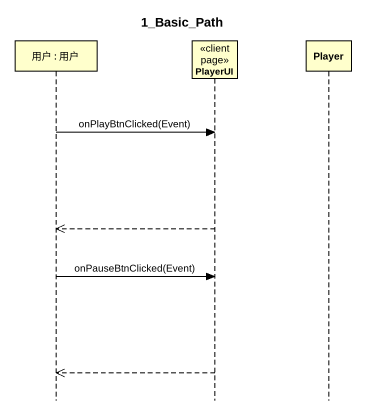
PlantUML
@startuml
title 1_Basic_Path
hide footbox
participant "用户 : 用户" as 用户
participant PlayerUI <<client page>>
participant Player

用户 -> PlayerUI : onPlayBtnClicked(Event)
PlayerUI -->> 用户
用户 -> PlayerUI : onPauseBtnClicked(Event)
PlayerUI -->> 用户
@enduml
